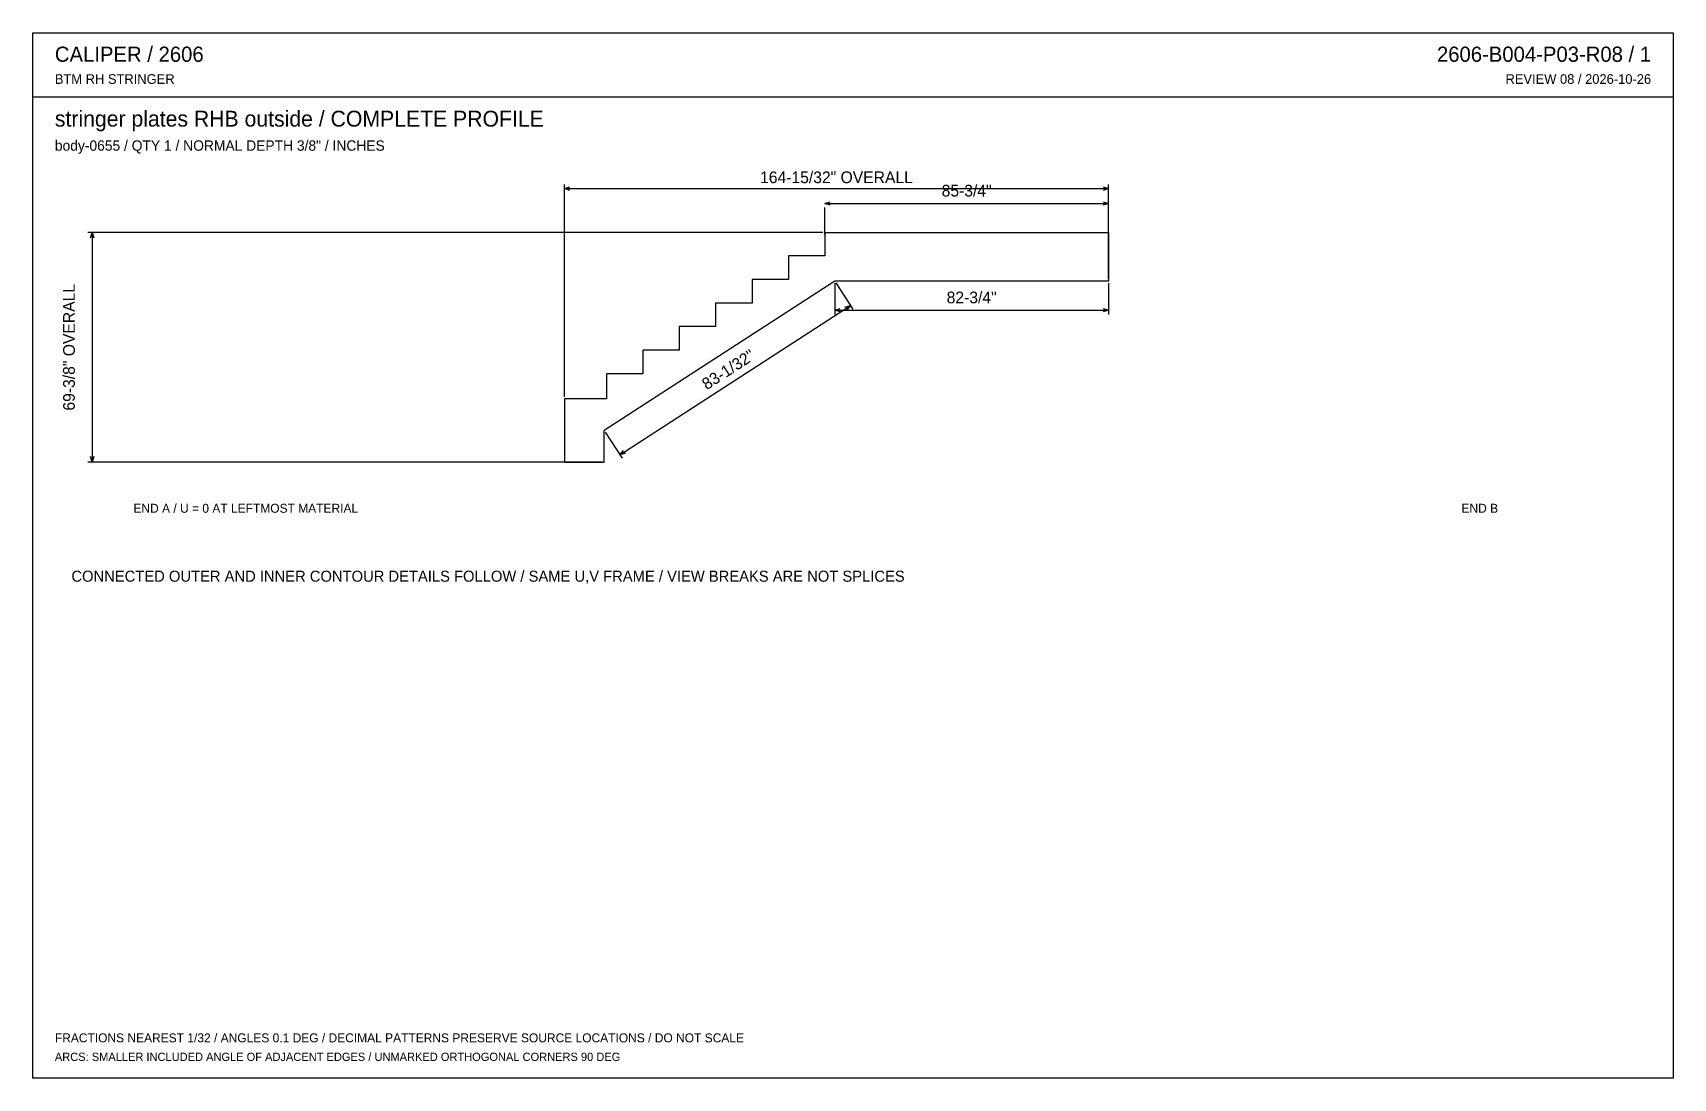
# Model space of a CAD drawing. Header units: inches. Extents: x 0.5 to 33.5, y 0.5 to 21.5.
import ezdxf
from ezdxf.enums import TextEntityAlignment as Align

# ---------------------------------------------------------------- set-up
doc = ezdxf.new("R2010")
doc.units = ezdxf.units.IN
doc.header["$MEASUREMENT"] = 0

msp = doc.modelspace()

# ---------------------------------------------------------------- linework, layer by layer
at = {"layer": 'ANNOTATION'}
for p, q in [((11.185, 14.196), (11.185, 18.472)), ((11.185, 18.389), (11.296, 18.424)), ((11.185, 18.389), (22.149, 18.389)), ((11.296, 18.354), (11.185, 18.389)), ((22.038, 18.424), (22.149, 18.389)), ((22.149, 18.389), (22.038, 18.354)), ((22.149, 16.566), (22.149, 18.472)), ((16.432, 18.091), (16.543, 18.125)), ((16.432, 18.091), (22.149, 18.091)), ((16.543, 18.056), (16.432, 18.091)), ((16.432, 17.466), (16.432, 18.007)), ((22.038, 18.125), (22.149, 18.091)), ((22.149, 18.091), (22.038, 18.056)), ((22.149, 17.466), (22.149, 18.007)), ((16.39, 17.507), (1.583, 17.507)), ((1.632, 17.396), (1.667, 17.507)), ((1.667, 17.507), (1.667, 12.882)), ((1.667, 17.507), (1.701, 17.396)), ((16.633, 16.482), (16.633, 15.857)), ((16.655, 16.489), (16.995, 15.964)), ((22.149, 16.482), (22.149, 15.857)), ((12.301, 13.028), (16.95, 16.034)), ((16.633, 15.941), (16.744, 15.975)), ((16.633, 15.941), (22.149, 15.941)), ((16.744, 15.906), (16.633, 15.941)), ((16.837, 16.003), (16.95, 16.034)), ((16.95, 16.034), (16.875, 15.945)), ((22.038, 15.975), (22.149, 15.941)), ((22.149, 15.941), (22.038, 15.906)), ((12.007, 13.483), (12.347, 12.958)), ((1.667, 12.882), (1.632, 12.993)), ((1.701, 12.993), (1.667, 12.882)), ((12.301, 13.028), (12.376, 13.118)), ((12.414, 13.059), (12.301, 13.028)), ((11.943, 12.882), (1.583, 12.882))]:
    msp.add_line(p, q, dxfattribs=at)
at = {"layer": 'OUTLINE'}
for p, q in [((0.472, 21.528), (33.528, 21.528)), ((0.472, 0.472), (0.472, 21.528)), ((33.528, 21.528), (33.528, 0.472)), ((0.472, 20.236), (33.528, 20.236)), ((16.432, 17.507), (22.149, 17.507)), ((16.432, 17.507), (16.432, 17.033)), ((22.149, 17.507), (22.149, 16.524)), ((16.432, 17.033), (15.699, 17.033)), ((15.699, 17.033), (15.699, 16.559)), ((15.699, 16.559), (14.965, 16.559)), ((14.965, 16.559), (14.965, 16.085)), ((16.633, 16.524), (11.985, 13.518)), ((22.149, 16.524), (16.633, 16.524)), ((14.965, 16.085), (14.232, 16.085)), ((14.232, 16.085), (14.232, 15.61)), ((14.232, 15.61), (13.499, 15.61)), ((13.499, 15.61), (13.499, 15.136)), ((12.765, 15.136), (12.765, 14.662)), ((13.499, 15.136), (12.765, 15.136)), ((12.765, 14.662), (12.032, 14.662)), ((12.032, 14.662), (12.032, 14.154)), ((12.032, 14.154), (11.185, 14.154)), ((11.185, 14.154), (11.185, 12.882)), ((11.985, 12.882), (11.985, 13.518)), ((11.185, 12.882), (11.985, 12.882)), ((33.528, 0.472), (0.472, 0.472))]:
    msp.add_line(p, q, dxfattribs=at)

# ---------------------------------------------------------------- texts
at = {"layer": 'ANNOTATION'}
for s, height, p in [('CALIPER / 2606', 0.30556, (0.917, 20.944)), ('BTM RH STRINGER', 0.19444, (0.917, 20.5)), ('stringer plates RHB outside / COMPLETE PROFILE', 0.31944, (0.917, 19.639)), ('body-0655 / QTY 1 / NORMAL DEPTH 3/8" / INCHES', 0.20833, (0.917, 19.153)), ('END A / U = 0 AT LEFTMOST MATERIAL', 0.18056, (2.5, 11.861)), ('CONNECTED OUTER AND INNER CONTOUR DETAILS FOLLOW / SAME U,V FRAME / VIEW BREAKS ARE NOT SPLICES', 0.22222, (1.25, 10.472)), ('FRACTIONS NEAREST 1/32 / ANGLES 0.1 DEG / DECIMAL PATTERNS PRESERVE SOURCE LOCATIONS / DO NOT SCALE', 0.18056, (0.917, 1.194)), ('ARCS: SMALLER INCLUDED ANGLE OF ADJACENT EDGES / UNMARKED ORTHOGONAL CORNERS 90 DEG', 0.16667, (0.917, 0.819))]:
    msp.add_text(s, height=height, dxfattribs=at).set_placement(p)
for s, height, p in [('2606-B004-P03-R08 / 1', 0.30556, (33.083, 20.944)), ('REVIEW 08 / 2026-10-26', 0.19444, (33.083, 20.5)), ('END B', 0.1806, (30, 11.861))]:
    msp.add_text(s, height=height, dxfattribs=at).set_placement(p, align=Align.RIGHT)
for s, height, p in [('164-15/32" OVERALL', 0.23611, (16.667, 18.5)), ('85-3/4"', 0.2361, (19.29, 18.23)), ('82-3/4"', 0.2361, (19.391, 16.08))]:
    msp.add_text(s, height=height, dxfattribs=at).set_placement(p, align=Align.CENTER)
for s, height, rotation, p in [('69-3/8" OVERALL', 0.23611, 90, (1.319, 15.194)), ('83-1/32"', 0.2361, 32.8905, (14.55, 14.648))]:
    msp.add_text(s, height=height, rotation=rotation, dxfattribs=at).set_placement(p, align=Align.CENTER)

doc.saveas('drawing.dxf')
